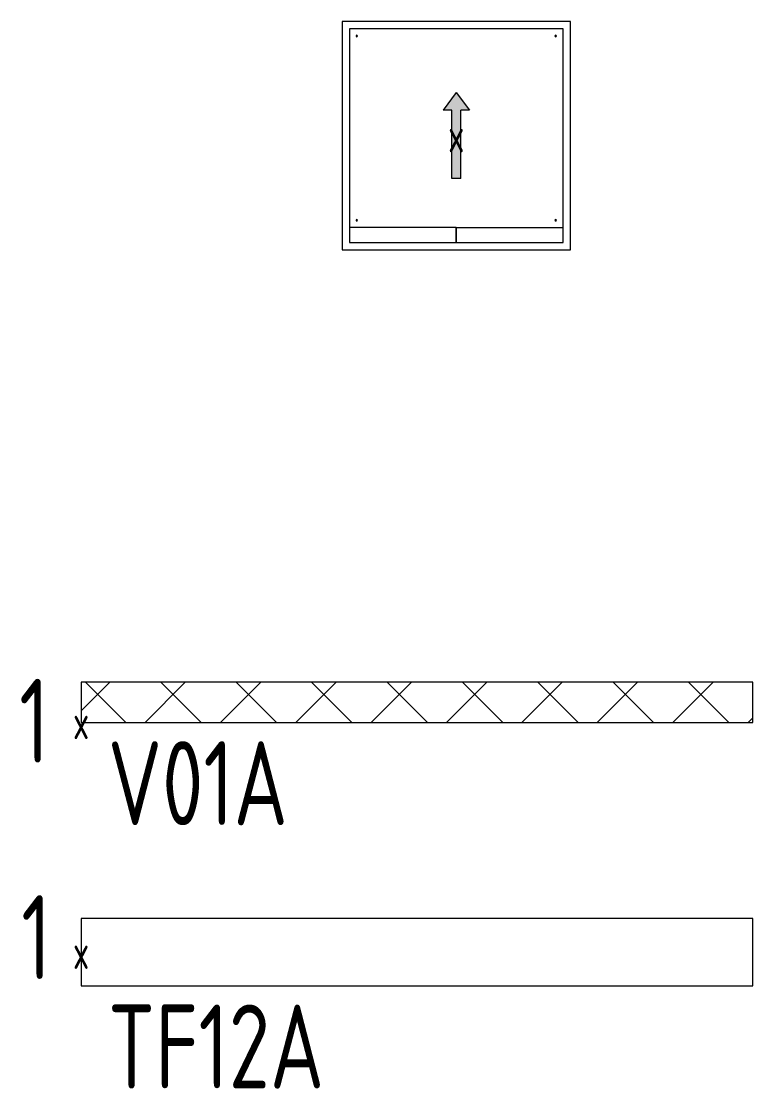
# Model space of a CAD drawing. Header units: metres. Extents: x -162 to 83385, y -62392 to -1971.
# Drawn here: x 12683 to 13772, y -49193 to -47604 of the extents above; entities that cross this region are included whole.
import ezdxf
from ezdxf.enums import TextEntityAlignment as Align

# ---------------------------------------------------------------- set-up
doc = ezdxf.new("R2010")
doc.units = ezdxf.units.M
doc.header["$LTSCALE"] = 0.5
for name, color, linetype, lineweight in [('ELIN_Attribut_01_Produkt_ID', 7, 'Continuous', 0), ('ELIN_Attribut_02_Stromkreis', 7, 'Continuous', 0), ('ELIN_Attribut_03_Verteilerbereich', 7, 'Continuous', 0), ('ELIN_Attribut_04_Montagehoehe', 7, 'Continuous', 0), ('ELIN_Attribut_05_Montageart', 7, 'Continuous', 0), ('ELIN_Attribut_06_Tuernummer', 7, 'Continuous', 0), ('ELIN_Attribut_07_Bemerkung', 7, 'Continuous', 0), ('ELIN_Attribut_08_Adresse', 7, 'Continuous', 0), ('ELIN_Attribut_10_AKZ1', 7, 'Continuous', 0), ('ELIN_Attribut_11_AKZ2', 7, 'Continuous', 0), ('ELIN_Attribut_12_Sonstiges1', 7, 'Continuous', 0), ('ELIN_Attribut_13_Sonstiges2', 7, 'Continuous', 0), ('ELIN_Attribut_14_Bauteil', 7, 'Continuous', 0), ('ELIN_Attribut_15_Ebene', 7, 'Continuous', 0), ('ELIN_Attribut_16_Raumnummer', 7, 'Continuous', 0), ('ELIN_Attribut_17_Raumname', 7, 'Continuous', 0), ('ELIN_Attribut_18_Montageabschnitt', 7, 'Continuous', 0), ('ELIN_Attribut_Basispunkt', 2, 'Continuous', 0), ('ELIN_Attribute_GEMOS', 11, 'Continuous', 0), ('ELIN_Attribute_Tragsystem', 7, 'Continuous', 0), ('ELIN_BOD_BO_Bodendose eckig', 5, 'Continuous', 0), ('ELIN_BRU_WA_Bruestungskanal', 130, 'Continuous', 0), ('ELIN_KTF_DE_Kabeltasse', 5, 'Continuous', 0)]:
    doc.layers.add(name, color=color, linetype=linetype, lineweight=lineweight)
doc.layers.get('0').off()
doc.styles.add('ELIN_Attribute', font='isocp.shx', dxfattribs={"width": 0.8})
doc.styles.add('ELIN_SY', font='isocp.shx', dxfattribs={"width": 0.9})

# ---------------------------------------------------------------- blocks, each defined once
blk = doc.blocks.new('ELIN_BOD_BODENDOSE_ECKIG')
blk.add_hatch(color=0).paths.add_polyline_path([(6.6, -64.2), (-6.6, -64.2), (-6.6, 37.8), (-19.7, 37.8), (0, 64.2), (19.7, 37.8), (6.6, 37.8)])
at = {"color": 0}
for p, q in [((170, 170), (-170, 170)), ((-170, 170), (-170, -170)), ((159, 159), (-159, 159)), ((-159, 159), (-159, -159)), ((159, -159), (159, 159)), ((170, -170), (170, 170)), ((0, 64.2), (-19.7, 37.8)), ((0, 64.2), (19.7, 37.8)), ((-6.6, 37.8), (-19.7, 37.8)), ((-6.6, -64.2), (-6.6, 37.8)), ((6.6, -64.2), (6.6, 37.8)), ((19.7, 37.8), (6.6, 37.8)), ((6.6, -64.2), (-6.6, -64.2)), ((0, -137.1), (-159, -137.1)), ((0, -159), (0, -137.1)), ((0, -137.1), (0, -137.1)), ((0, -137.1), (0, -159)), ((0, -137.1), (159, -137.1)), ((-170, -170), (170, -170)), ((-159, -159), (159, -159)), ((0, -159), (0, -159))]:
    blk.add_line(p, q, dxfattribs=at)
for centre, start, end in [((-148.1, 148.1), 0, 180), ((-148.1, 148.1), 180, 0), ((148.1, 148.1), 0, 180), ((148.1, 148.1), 180, 0), ((-148.1, -126.1), 0, 180), ((-148.1, -126.1), 180, 0), ((148.1, -126.1), 0, 180), ((148.1, -126.1), 180, 0)]:
    blk.add_arc(centre, 1.1, start, end, dxfattribs=at)
at = {"layer": 'ELIN_Attribut_01_Produkt_ID', "style": 'ELIN_Attribute', "width": 0.8, "flags": 8}
blk.add_attdef('01_PRODUKT_ID', (383, -14.6, 0), '', height=150, dxfattribs=at)
at = {"layer": 'ELIN_Attribut_02_Stromkreis', "style": 'ELIN_Attribute', "width": 0.8, "flags": 8}
blk.add_attdef('02_STROMKREIS', (383, 185.4, 0), '', height=150, dxfattribs=at)
at = {"layer": 'ELIN_Attribut_03_Verteilerbereich', "style": 'ELIN_Attribute', "width": 0.8, "flags": 8}
blk.add_attdef('03_VERTEILERBEREICH', (-247.5, -604.4, 0), '', height=125, dxfattribs=at)
at = {"layer": 'ELIN_Attribut_04_Montagehoehe', "style": 'ELIN_Attribute', "width": 0.8, "flags": 8}
blk.add_attdef('04_MONTAGEHOEHE', text='', height=125, dxfattribs=at).set_placement((-367, -14.6, 0), align=Align.RIGHT)
at = {"layer": 'ELIN_Attribut_05_Montageart', "style": 'ELIN_Attribute', "width": 0.8, "flags": 8}
blk.add_attdef('05_MONTAGEART', (383, -204.4, 0), '', height=125, dxfattribs=at)
at = {"layer": 'ELIN_Attribut_06_Tuernummer', "style": 'ELIN_Attribute', "width": 0.8, "flags": 8}
blk.add_attdef('06_TUERNUMMER', text='', height=125, dxfattribs=at).set_placement((-367, -214.6, 0), align=Align.RIGHT)
at = {"layer": 'ELIN_Attribut_07_Bemerkung', "style": 'ELIN_Attribute', "width": 0.8, "flags": 8}
blk.add_attdef('07_BEMERKUNG', (-247.5, -804.4, 0), '', height=125, dxfattribs=at)
at = {"layer": 'ELIN_Attribut_08_Adresse', "style": 'ELIN_Attribute', "width": 0.8, "flags": 8}
blk.add_attdef('08_ADRESSE', (-247.5, -1004.4, 0), '', height=125, dxfattribs=at)
at = {"layer": 'ELIN_Attribut_10_AKZ1', "style": 'ELIN_Attribute', "width": 0.8, "flags": 8}
blk.add_attdef('10_AKZ1', (-247.5, -1404.4, 0), '', height=125, dxfattribs=at)
at = {"layer": 'ELIN_Attribut_11_AKZ2', "style": 'ELIN_Attribute', "width": 0.8, "flags": 8}
blk.add_attdef('11_AKZ2', (-247.5, -1604.4, 0), '', height=125, dxfattribs=at)
at = {"layer": 'ELIN_Attribut_12_Sonstiges1', "style": 'ELIN_Attribute', "width": 0.8, "flags": 8}
blk.add_attdef('12_SONSTIGES1', (-247.5, -1804.4, 0), '', height=125, dxfattribs=at)
at = {"layer": 'ELIN_Attribut_13_Sonstiges2', "style": 'ELIN_Attribute', "width": 0.8, "flags": 8}
blk.add_attdef('13_SONSTIGES2', (-247.5, -2004.4, 0), '', height=125, dxfattribs=at)
at = {"layer": 'ELIN_Attribut_14_Bauteil', "style": 'ELIN_Attribute', "width": 0.8, "flags": 8}
blk.add_attdef('14_BAUTEIL', (-247.5, -2204.4, 0), '', height=125, dxfattribs=at)
at = {"layer": 'ELIN_Attribut_15_Ebene', "style": 'ELIN_Attribute', "width": 0.8, "flags": 8}
blk.add_attdef('15_EBENE', (-247.5, -2404.4, 0), '', height=125, dxfattribs=at)
at = {"layer": 'ELIN_Attribut_16_Raumnummer', "style": 'ELIN_Attribute', "width": 0.8, "flags": 8}
blk.add_attdef('16_RAUMNUMMER', (-247.5, -2604.4, 0), '', height=125, dxfattribs=at)
at = {"layer": 'ELIN_Attribut_17_Raumname', "style": 'ELIN_Attribute', "width": 0.8, "flags": 8}
blk.add_attdef('17_RAUMNAME', (-247.5, -2804.4, 0), '', height=125, dxfattribs=at)
at = {"layer": 'ELIN_Attribut_18_Montageabschnitt', "style": 'ELIN_Attribute', "width": 0.8, "flags": 8}
blk.add_attdef('18_MONTAGEABSCHNITT', (-247.5, -3004.4, 0), '', height=125, dxfattribs=at)
at = {"layer": 'ELIN_Attribut_Basispunkt', "style": 'ELIN_Attribute', "width": 0.8, "flags": 8}
blk.add_attdef('Basispunkt', text='', height=50, dxfattribs=at).set_placement((0, 0), align=Align.MIDDLE)
at = {"layer": 'ELIN_Attribute_GEMOS', "style": 'ELIN_Attribute', "width": 0.6}
for tag, p in [('G01_PRO02ID', (1620.5, 183.6)), ('G02_BEZEICHNUNG', (1620.5, -14.6, 0)), ('G03_DESCRIPTION', (1620.5, -204.4, 0)), ('G04_GEMOS-SYMBOL', (1623.8, -404.4, 0)), ('G05_GEMOS-TYP', (1623.8, -604.4, 0)), ('G06_ORTSKENNUNG', (1620.5, -804.4, 0)), ('G08_FREI1', (1620.5, -1004.4, 0)), ('G08_FREI2', (1620.5, -1204.4, 0))]:
    blk.add_attdef(tag, p, '', height=125, dxfattribs=at)
blk = doc.blocks.new('ELIN_KTF_KT100_OBS')
at = {"color": 0}
blk.add_lwpolyline([(1000, 50), (0, 50), (0, -50), (1000, -50)], close=True, dxfattribs=at)
at = {"layer": 'ELIN_Attribut_01_Produkt_ID', "color": 0, "style": 'ELIN_SY', "width": 0.8, "flags": 8}
blk.add_attdef('01_PRODUKT_ID', (39.7, -202.9), '', height=125, dxfattribs=at)
at = {"layer": 'ELIN_Attribut_02_Stromkreis', "style": 'ELIN_Attribute', "width": 0.8, "flags": 8}
blk.add_attdef('02_STROMKREIS', (168.4, -64.6, 0), '', height=150, dxfattribs=at)
at = {"layer": 'ELIN_Attribut_03_Verteilerbereich', "style": 'ELIN_Attribute', "width": 0.8, "flags": 8}
blk.add_attdef('03_VERTEILERBEREICH', (-247.5, -454.4, 0), '', height=125, dxfattribs=at)
at = {"layer": 'ELIN_Attribut_04_Montagehoehe', "style": 'ELIN_Attribute', "width": 0.8, "flags": 8}
blk.add_attdef('04_MONTAGEHOEHE', text='', height=125, dxfattribs=at).set_placement((0, -50, 0), align=Align.RIGHT)
at = {"layer": 'ELIN_Attribut_05_Montageart', "style": 'ELIN_Attribute', "width": 0.8, "flags": 8}
blk.add_attdef('05_MONTAGEART', (168.4, -254.4, 0), '', height=125, dxfattribs=at)
at = {"layer": 'ELIN_Attribut_06_Tuernummer', "style": 'ELIN_Attribute', "width": 0.8, "flags": 8}
blk.add_attdef('06_TUERNUMMER', text='', height=125, dxfattribs=at).set_placement((0, -50, 0), align=Align.RIGHT)
at = {"layer": 'ELIN_Attribut_07_Bemerkung', "style": 'ELIN_Attribute', "width": 0.8, "flags": 8}
blk.add_attdef('07_BEMERKUNG', (-247.5, -654.4, 0), '', height=125, dxfattribs=at)
at = {"layer": 'ELIN_Attribut_08_Adresse', "style": 'ELIN_Attribute', "width": 0.8, "flags": 8}
blk.add_attdef('08_ADRESSE', (-247.5, -854.4, 0), '', height=125, dxfattribs=at)
at = {"layer": 'ELIN_Attribut_10_AKZ1', "style": 'ELIN_Attribute', "width": 0.8, "flags": 8}
blk.add_attdef('10_AKZ1', (-247.5, -1254.4, 0), '', height=125, dxfattribs=at)
at = {"layer": 'ELIN_Attribut_11_AKZ2', "style": 'ELIN_Attribute', "width": 0.8, "flags": 8}
blk.add_attdef('11_AKZ2', (-247.5, -1454.4, 0), '', height=125, dxfattribs=at)
at = {"layer": 'ELIN_Attribut_12_Sonstiges1', "style": 'ELIN_Attribute', "width": 0.8, "flags": 8}
blk.add_attdef('12_SONSTIGES1', (-247.5, -1654.4, 0), '', height=125, dxfattribs=at)
at = {"layer": 'ELIN_Attribut_13_Sonstiges2', "style": 'ELIN_Attribute', "width": 0.8, "flags": 8}
blk.add_attdef('13_SONSTIGES2', (-247.5, -1854.4, 0), '', height=125, dxfattribs=at)
at = {"layer": 'ELIN_Attribut_14_Bauteil', "style": 'ELIN_Attribute', "width": 0.8, "flags": 9}
blk.add_attdef('14_BAUTEIL', (39.7, -402.9), '', height=125, dxfattribs=at)
at = {"layer": 'ELIN_Attribut_15_Ebene', "style": 'ELIN_Attribute', "width": 0.8, "flags": 9}
blk.add_attdef('15_EBENE', (39.7, -602.9), '', height=125, dxfattribs=at)
at = {"layer": 'ELIN_Attribut_16_Raumnummer', "style": 'ELIN_Attribute', "width": 0.8, "flags": 8}
blk.add_attdef('16_RAUMNUMMER', (-247.5, -2454.4, 0), '', height=125, dxfattribs=at)
at = {"layer": 'ELIN_Attribut_17_Raumname', "style": 'ELIN_Attribute', "width": 0.8, "flags": 8}
blk.add_attdef('17_RAUMNAME', (-247.5, -2654.4, 0), '', height=125, dxfattribs=at)
at = {"layer": 'ELIN_Attribut_18_Montageabschnitt', "color": 0, "style": 'ELIN_SY', "width": 0.8, "flags": 9}
blk.add_attdef('18_MONTAGEABSCHNITT', (39.7, -802.9), '', height=125, dxfattribs=at)
at = {"layer": 'ELIN_Attribut_Basispunkt', "style": 'ELIN_Attribute', "width": 0.8, "flags": 8}
blk.add_attdef('Basispunkt', text='', height=50, dxfattribs=at).set_placement((0, 0), align=Align.MIDDLE)
at = {"layer": 'ELIN_Attribute_GEMOS', "style": 'ELIN_Attribute', "width": 0.6}
for tag, p in [('G01_PRO02ID', (1620.5, 183.6)), ('G02_BEZEICHNUNG', (1620.5, -14.6, 0)), ('G03_DESCRIPTION', (1620.5, -204.4, 0)), ('G04_GEMOS-SYMBOL', (1623.8, -404.4, 0)), ('G05_GEMOS-TYP', (1623.8, -604.4, 0)), ('G06_ORTSKENNUNG', (1620.5, -804.4, 0)), ('G08_FREI1', (1620.5, -1004.4, 0)), ('G08_FREI2', (1620.5, -1204.4, 0))]:
    blk.add_attdef(tag, p, '', height=125, dxfattribs=at)
at = {"layer": 'ELIN_Attribute_Tragsystem', "color": 0, "style": 'ELIN_SY', "width": 0.8, "flags": 8}
blk.add_attdef('T01_ANZAHL', (1142.7, -210.1), '', height=125, dxfattribs=at)
blk = doc.blocks.new('*U585')
h = blk.add_hatch()
h.set_pattern_fill('ANSI37', color=0, scale=25, angle=90)
h.paths.add_polyline_path([(1000, 60), (0, 60), (0, 0), (1000, 0)])
at = {"color": 0}
blk.add_lwpolyline([(1000, 60), (0, 60), (0, 0), (1000, 0)], close=True, dxfattribs=at)
at = {"layer": 'ELIN_Attribut_01_Produkt_ID', "style": 'ELIN_SY', "width": 0.8, "flags": 8}
blk.add_attdef('01_PRODUKT_ID', (39.7, -152.9), '', height=125, dxfattribs=at)
at = {"layer": 'ELIN_Attribut_02_Stromkreis', "style": 'ELIN_Attribute', "width": 0.8, "flags": 8}
blk.add_attdef('02_STROMKREIS', (-132.2, -254.5, 0), '', height=150, dxfattribs=at)
at = {"layer": 'ELIN_Attribut_03_Verteilerbereich', "style": 'ELIN_Attribute', "width": 0.8, "flags": 8}
blk.add_attdef('03_VERTEILERBEREICH', (-247.5, -604.4, 0), '', height=125, dxfattribs=at)
at = {"layer": 'ELIN_Attribut_04_Montagehoehe', "style": 'ELIN_Attribute', "width": 0.8, "flags": 8}
blk.add_attdef('04_MONTAGEHOEHE', (-195.8, 185.4, 0), '', height=125, dxfattribs=at)
at = {"layer": 'ELIN_Attribut_05_Montageart', "style": 'ELIN_Attribute', "width": 0.8, "flags": 8}
blk.add_attdef('05_MONTAGEART', (1204.6, -4.4, 0), '', height=125, dxfattribs=at)
at = {"layer": 'ELIN_Attribut_06_Tuernummer', "style": 'ELIN_Attribute', "width": 0.8, "flags": 8}
blk.add_attdef('06_TUERNUMMER', (-195.8, 24.6, 0), '', height=125, dxfattribs=at)
at = {"layer": 'ELIN_Attribut_07_Bemerkung', "style": 'ELIN_Attribute', "width": 0.8, "flags": 8}
blk.add_attdef('07_BEMERKUNG', (-247.5, -804.4, 0), '', height=125, dxfattribs=at)
at = {"layer": 'ELIN_Attribut_08_Adresse', "style": 'ELIN_Attribute', "width": 0.8, "flags": 8}
blk.add_attdef('08_ADRESSE', (-247.5, -1004.4, 0), '', height=125, dxfattribs=at)
at = {"layer": 'ELIN_Attribut_10_AKZ1', "style": 'ELIN_Attribute', "width": 0.8, "flags": 8}
blk.add_attdef('10_AKZ1', (-247.5, -1404.4, 0), '', height=125, dxfattribs=at)
at = {"layer": 'ELIN_Attribut_11_AKZ2', "style": 'ELIN_Attribute', "width": 0.8, "flags": 8}
blk.add_attdef('11_AKZ2', (-247.5, -1604.4, 0), '', height=125, dxfattribs=at)
at = {"layer": 'ELIN_Attribut_12_Sonstiges1', "style": 'ELIN_Attribute', "width": 0.8, "flags": 8}
blk.add_attdef('12_SONSTIGES1', (-247.5, -1804.4, 0), '', height=125, dxfattribs=at)
at = {"layer": 'ELIN_Attribut_13_Sonstiges2', "style": 'ELIN_Attribute', "width": 0.8, "flags": 8}
blk.add_attdef('13_SONSTIGES2', (-247.5, -2004.4, 0), '', height=125, dxfattribs=at)
at = {"layer": 'ELIN_Attribut_14_Bauteil', "style": 'ELIN_Attribute', "width": 0.8, "flags": 9}
blk.add_attdef('14_BAUTEIL', (39.7, -352.9), '', height=125, dxfattribs=at)
at = {"layer": 'ELIN_Attribut_15_Ebene', "style": 'ELIN_Attribute', "width": 0.8, "flags": 9}
blk.add_attdef('15_EBENE', (39.7, -552.9), '', height=125, dxfattribs=at)
at = {"layer": 'ELIN_Attribut_16_Raumnummer', "style": 'ELIN_Attribute', "width": 0.8, "flags": 8}
blk.add_attdef('16_RAUMNUMMER', (-247.5, -2604.4, 0), '', height=125, dxfattribs=at)
at = {"layer": 'ELIN_Attribut_17_Raumname', "style": 'ELIN_Attribute', "width": 0.8, "flags": 8}
blk.add_attdef('17_RAUMNAME', (-247.5, -2804.4, 0), '', height=125, dxfattribs=at)
at = {"layer": 'ELIN_Attribut_18_Montageabschnitt', "style": 'ELIN_SY', "width": 0.8, "flags": 9}
blk.add_attdef('18_MONTAGEABSCHNITT', (39.7, -752.9), '', height=125, dxfattribs=at)
at = {"layer": 'ELIN_Attribut_Basispunkt', "style": 'ELIN_Attribute', "width": 0.8, "flags": 8}
blk.add_attdef('Basispunkt', text='', height=50, dxfattribs=at).set_placement((0, 0), align=Align.MIDDLE)
at = {"layer": 'ELIN_Attribute_GEMOS', "style": 'ELIN_Attribute', "width": 0.6}
for tag, p in [('G01_PRO02ID', (1620.5, 183.6)), ('G02_BEZEICHNUNG', (1620.5, -14.6, 0)), ('G03_DESCRIPTION', (1620.5, -204.4, 0)), ('G04_GEMOS-SYMBOL', (1623.8, -404.4, 0)), ('G05_GEMOS-TYP', (1623.8, -604.4, 0)), ('G06_ORTSKENNUNG', (1620.5, -804.4, 0)), ('G08_FREI1', (1620.5, -1004.4, 0)), ('G08_FREI2', (1620.5, -1204.4, 0))]:
    blk.add_attdef(tag, p, '', height=125, dxfattribs=at)
at = {"layer": 'ELIN_Attribute_Tragsystem', "style": 'ELIN_SY', "width": 0.8, "flags": 8}
blk.add_attdef('T01_ANZAHL', (1142.7, -160.1), '', height=125, dxfattribs=at)

msp = doc.modelspace()

# ---------------------------------------------------------------- block references
at = {"layer": 'ELIN_BOD_BO_Bodendose eckig', "lineweight": 0}
ref = msp.add_blockref('ELIN_BOD_BODENDOSE_ECKIG', (13330.8, -47773.8), dxfattribs=at)
ref.add_attrib('Basispunkt', 'x', dxfattribs={"layer": 'ELIN_Attribut_Basispunkt', "height": 50, "style": 'ELIN_Attribute', "width": 0.8}).set_placement((13330.8, -47773.8), align=Align.MIDDLE)
at = {"layer": 'ELIN_BRU_WA_Bruestungskanal', "lineweight": 0}
ref = msp.add_blockref('*U585', (12772.2, -48647.4), dxfattribs=at)
ref.add_attrib('01_PRODUKT_ID', 'V01A', (12811.9, -48800.4), dxfattribs={"layer": 'ELIN_Attribut_01_Produkt_ID', "height": 125, "style": 'ELIN_SY', "width": 0.8})
ref.add_attrib('Basispunkt', 'x', dxfattribs={"layer": 'ELIN_Attribut_Basispunkt', "height": 50, "style": 'ELIN_Attribute', "width": 0.8}).set_placement((12772.2, -48647.4), align=Align.MIDDLE)
ref.add_attrib('T01_ANZAHL', '1', (12680, -48707.5), dxfattribs={"layer": 'ELIN_Attribute_Tragsystem', "height": 125, "style": 'ELIN_SY', "width": 0.8})
at = {"layer": 'ELIN_KTF_DE_Kabeltasse', "lineweight": 0}
ref = msp.add_blockref('ELIN_KTF_KT100_OBS', (12772.2, -48989.5), dxfattribs=at)
ref.add_attrib('01_PRODUKT_ID', 'TF12A', (12811.9, -49192.4), dxfattribs={"layer": 'ELIN_Attribut_01_Produkt_ID', "color": 0, "height": 125, "style": 'ELIN_SY', "width": 0.8})
ref.add_attrib('Basispunkt', 'x', dxfattribs={"layer": 'ELIN_Attribut_Basispunkt', "height": 50, "style": 'ELIN_Attribute', "width": 0.8}).set_placement((12772.2, -48989.5), align=Align.MIDDLE)
ref.add_attrib('T01_ANZAHL', '1', (12683, -49029.7), dxfattribs={"layer": 'ELIN_Attribute_Tragsystem', "color": 0, "height": 125, "style": 'ELIN_SY', "width": 0.8})

doc.saveas('drawing.dxf')
